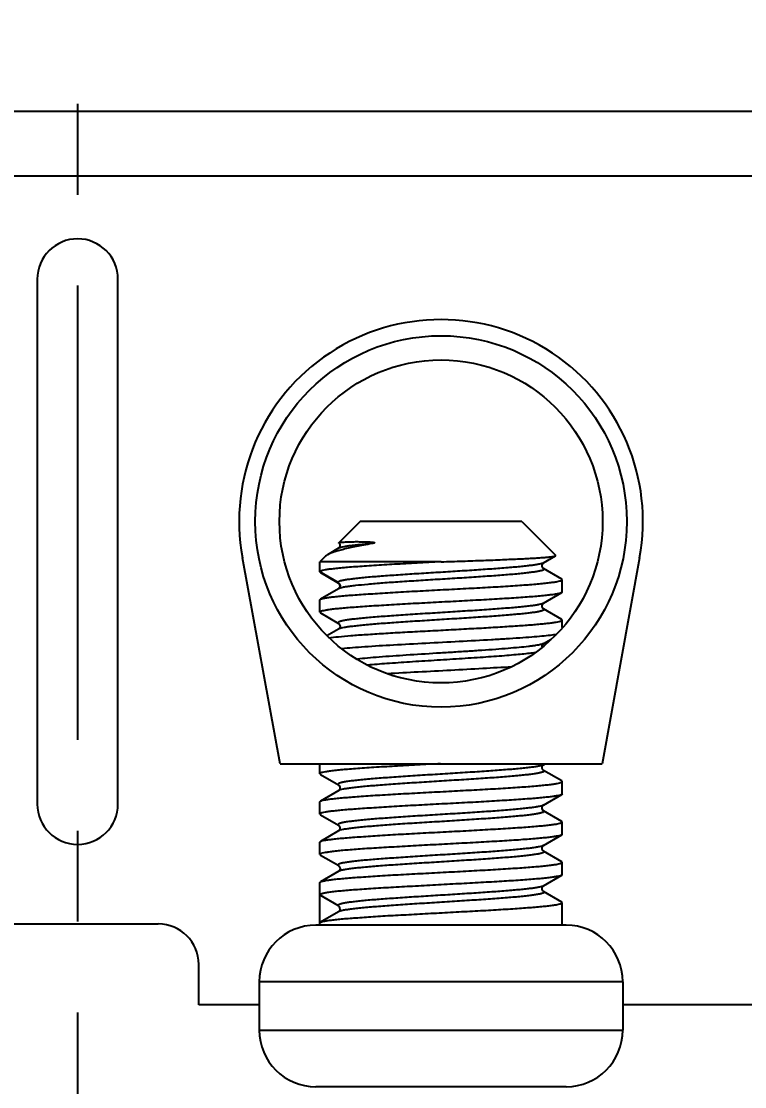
# Model space of a CAD drawing. Extents: x -144 to 4730, y -3845 to 502.
# Drawn here: x 1100.81 to 1109.76, y -3228.86 to -3215.67 of the extents above; entities that cross this region are included whole.
import ezdxf

# ---------------------------------------------------------------- set-up
doc = ezdxf.new("R2010")
doc.units = 0
doc.header["$LTSCALE"] = 15
doc.header["$MEASUREMENT"] = 0
doc.linetypes.add('CENTER', pattern=[0.6, 0.375, -0.075, 0.075, -0.075])
doc.layers.get('0').update_dxf_attribs({"linetype": 'CONTINUOUS'})
doc.layers.get('Defpoints').update_dxf_attribs({"linetype": 'CONTINUOUS'})
doc.styles.add('标准', font='arial.ttf', dxfattribs={"oblique": 5})
doc.dimstyles.new('MSTD', dxfattribs={"dimtxt": 3.2, "dimasz": 1.4, "dimexe": 0.5, "dimexo": 0.5, "dimgap": 0.5, "dimtad": 0, "dimzin": 1, "dimdsep": 46, "dimtxsty": '标准', "dimcen": 0, "dimclrd": 5, "dimclre": 5, "dimclrt": 3, "dimadec": 1, "dimazin": 2, "dimtfac": 0.5, "dimtmove": 0, "dimatfit": 3, "dimfxl": 0, "dimlwd": -1, "dimarcsym": 0})

# ---------------------------------------------------------------- blocks, each defined once
blk = doc.blocks.new('*D37')
at = {"color": 5, "lineweight": -2}
for p, q in [((1130.376, -3226.545), (1130.376, -3228.845)), ((1130.376, -3228.845), (1130.564, -3227.795)), ((1130.564, -3227.795), (1130.564, -3230.595))]:
    blk.add_line(p, q, dxfattribs=at)
at = {"layer": 'Defpoints', "color": 0}
for p in [(1101.506, -3199.728), (1130.376, -3226.045), (1130.564, -3230.595)]:
    blk.add_point(p, dxfattribs=at)
at = {"color": 3, "insert": (1130.564, -3236.667), "char_height": 3.2, "attachment_point": 5, "rotation": 90, "style": '标准'}
blk.add_mtext('28.87', dxfattribs=at)
blk = doc.blocks.new('*D38')
at = {"color": 5, "lineweight": -2}
for p, q in [((1072.636, -3228.845), (1072.531, -3226.258)), ((1072.531, -3226.258), (1072.531, -3229.058)), ((1072.636, -3226.545), (1072.636, -3228.845))]:
    blk.add_line(p, q, dxfattribs=at)
at = {"layer": 'Defpoints', "color": 0}
for p in [(1101.506, -3199.728), (1072.636, -3226.045), (1072.531, -3229.058)]:
    blk.add_point(p, dxfattribs=at)
at = {"color": 3, "insert": (1072.531, -3235.13), "char_height": 3.2, "attachment_point": 5, "rotation": 90, "style": '标准'}
blk.add_mtext('28.87', dxfattribs=at)

msp = doc.modelspace()

# ---------------------------------------------------------------- linework, layer by layer
at = {"color": 1, "linetype": 'CENTER'}
msp.add_line((1101.506, -3164.943), (1101.506, -3235.146), dxfattribs=at)
at = {"color": 4, "linetype": 'Continuous'}
for p, q in [((1130.346, -3216.786), (1072.666, -3216.786)), ((1130.346, -3217.586), (1072.666, -3217.586))]:
    msp.add_line(p, q, dxfattribs=at)
at = {"color": 7, "linetype": 'Continuous'}
for p, q in [((1101.006, -3218.863), (1101.006, -3225.363)), ((1102.006, -3225.363), (1102.006, -3218.863)), ((1105.005, -3221.863), (1104.741, -3222.127)), ((1107.005, -3221.863), (1105.005, -3221.863)), ((1107.005, -3221.863), (1107.426, -3222.284)), ((1104.742, -3222.13), (1104.741, -3222.127)), ((1104.742, -3222.13), (1104.744, -3222.132)), ((1104.737, -3222.196), (1104.598, -3222.277)), ((1104.738, -3222.196), (1104.737, -3222.196)), ((1107.424, -3222.289), (1107.426, -3222.284)), ((1104.013, -3224.863), (1103.546, -3222.313)), ((1104.573, -3222.295), (1104.505, -3222.363)), ((1106, -3222.363), (1104.505, -3222.363)), ((1104.505, -3222.488), (1104.505, -3222.363)), ((1106.005, -3222.363), (1105.999, -3222.363)), ((1107.273, -3222.376), (1107.424, -3222.289)), ((1107.273, -3222.376), (1107.273, -3222.376)), ((1108.464, -3222.313), (1107.998, -3224.863)), ((1104.73, -3222.618), (1104.505, -3222.488)), ((1104.505, -3222.488), (1104.511, -3222.495)), ((1104.511, -3222.495), (1104.737, -3222.626)), ((1107.499, -3222.577), (1107.273, -3222.446)), ((1104.73, -3222.618), (1104.737, -3222.626)), ((1104.73, -3222.618), (1104.73, -3222.618)), ((1104.737, -3222.626), (1104.742, -3222.63)), ((1104.742, -3222.63), (1104.75, -3222.641)), ((1104.75, -3222.641), (1104.755, -3222.66)), ((1104.755, -3222.661), (1104.755, -3222.662)), ((1104.755, -3222.662), (1104.755, -3222.663)), ((1107.505, -3222.584), (1107.499, -3222.577)), ((1107.505, -3222.738), (1107.505, -3222.584)), ((1104.737, -3222.696), (1104.511, -3222.827)), ((1107.273, -3222.876), (1107.499, -3222.745)), ((1107.505, -3222.738), (1107.499, -3222.745)), ((1104.505, -3222.834), (1104.511, -3222.827)), ((1104.505, -3222.988), (1104.505, -3222.834)), ((1107.499, -3223.077), (1107.273, -3222.946)), ((1104.505, -3222.988), (1104.511, -3222.995)), ((1104.511, -3222.995), (1104.737, -3223.126)), ((1107.505, -3223.084), (1107.499, -3223.077)), ((1104.737, -3223.196), (1104.593, -3223.28)), ((1104.738, -3223.195), (1104.737, -3223.196)), ((1107.505, -3223.177), (1107.505, -3223.084)), ((1107.273, -3223.376), (1107.369, -3223.321)), ((1104.013, -3224.863), (1107.998, -3224.863)), ((1104.505, -3224.988), (1104.505, -3224.863)), ((1107.273, -3224.876), (1107.295, -3224.863)), ((1107.273, -3224.876), (1107.273, -3224.876)), ((1104.505, -3224.988), (1104.511, -3224.995)), ((1104.511, -3224.995), (1104.737, -3225.126)), ((1107.499, -3225.077), (1107.273, -3224.946)), ((1107.505, -3225.084), (1107.499, -3225.077)), ((1107.505, -3225.238), (1107.505, -3225.084)), ((1104.738, -3225.196), (1104.511, -3225.327)), ((1104.738, -3225.196), (1104.737, -3225.196)), ((1107.273, -3225.376), (1107.499, -3225.245)), ((1107.505, -3225.238), (1107.499, -3225.245)), ((1104.505, -3225.334), (1104.511, -3225.327)), ((1104.505, -3225.488), (1104.505, -3225.334)), ((1107.273, -3225.376), (1107.273, -3225.376)), ((1107.499, -3225.577), (1107.273, -3225.446)), ((1104.505, -3225.488), (1104.511, -3225.495)), ((1104.511, -3225.495), (1104.737, -3225.626)), ((1107.505, -3225.584), (1107.499, -3225.577)), ((1107.505, -3225.738), (1107.505, -3225.584)), ((1104.737, -3225.696), (1104.511, -3225.827)), ((1104.738, -3225.696), (1104.737, -3225.696)), ((1104.505, -3225.834), (1104.511, -3225.827)), ((1104.505, -3225.988), (1104.505, -3225.834)), ((1107.273, -3225.876), (1107.499, -3225.745)), ((1107.505, -3225.738), (1107.499, -3225.745)), ((1107.273, -3225.876), (1107.273, -3225.876)), ((1107.499, -3226.077), (1107.273, -3225.946)), ((1107.273, -3225.946), (1107.273, -3225.946)), ((1104.505, -3225.988), (1104.511, -3225.995)), ((1104.511, -3225.995), (1104.738, -3226.126)), ((1107.505, -3226.084), (1107.499, -3226.077)), ((1107.505, -3226.238), (1107.505, -3226.084)), ((1104.738, -3226.196), (1104.511, -3226.327)), ((1104.738, -3226.196), (1104.737, -3226.196)), ((1107.505, -3226.238), (1107.499, -3226.245)), ((1104.505, -3226.334), (1104.511, -3226.327)), ((1104.505, -3226.863), (1104.505, -3226.334)), ((1107.273, -3226.376), (1107.499, -3226.245)), ((1107.273, -3226.376), (1107.273, -3226.376)), ((1104.505, -3226.488), (1104.73, -3226.618)), ((1107.499, -3226.577), (1107.273, -3226.446)), ((1107.505, -3226.584), (1107.499, -3226.577)), ((1107.505, -3226.863), (1107.505, -3226.584)), ((1104.737, -3226.696), (1104.511, -3226.827)), ((1107.555, -3226.863), (1104.455, -3226.863)), ((1104.505, -3226.834), (1104.511, -3226.827)), ((1108.255, -3227.563), (1103.755, -3227.563)), ((1103.755, -3227.563), (1103.755, -3228.163)), ((1108.255, -3227.563), (1108.255, -3228.163)), ((1103.755, -3227.848), (1103.005, -3227.848)), ((1112.755, -3227.848), (1108.255, -3227.848)), ((1103.755, -3228.163), (1108.255, -3228.163)), ((1107.555, -3228.863), (1104.455, -3228.863))]:
    msp.add_line(p, q, dxfattribs=at)
at = {"color": 1}
for p, q in [((1100.505, -3226.848), (1102.505, -3226.848)), ((1103.005, -3227.848), (1103.005, -3227.348))]:
    msp.add_line(p, q, dxfattribs=at)
at = {"color": 7, "linetype": 'Continuous'}
for points in [[(1104.744, -3222.132), (1104.753, -3222.147), (1104.754, -3222.17), (1104.746, -3222.188), (1104.739, -3222.195), (1104.738, -3222.196)], [(1107.273, -3222.446), (1107.271, -3222.445), (1107.263, -3222.437), (1107.256, -3222.417), (1107.258, -3222.395), (1107.267, -3222.382), (1107.272, -3222.377), (1107.273, -3222.376)], [(1104.755, -3222.663), (1104.75, -3222.681), (1104.742, -3222.692), (1104.738, -3222.696), (1104.737, -3222.696)], [(1107.273, -3222.946), (1107.271, -3222.945), (1107.264, -3222.937), (1107.256, -3222.919), (1107.258, -3222.896), (1107.266, -3222.882), (1107.272, -3222.877), (1107.273, -3222.876)], [(1104.737, -3223.126), (1104.738, -3223.127), (1104.743, -3223.131), (1104.752, -3223.144), (1104.755, -3223.166), (1104.748, -3223.186)], [(1104.748, -3223.186), (1104.739, -3223.195), (1104.738, -3223.195)], [(1107.256, -3223.417), (1107.258, -3223.396), (1107.267, -3223.382), (1107.272, -3223.377), (1107.273, -3223.376)], [(1107.273, -3224.946), (1107.271, -3224.945), (1107.263, -3224.937), (1107.256, -3224.918), (1107.258, -3224.896), (1107.266, -3224.882), (1107.272, -3224.877), (1107.273, -3224.876)], [(1104.737, -3225.126), (1104.738, -3225.127), (1104.746, -3225.134), (1104.754, -3225.152), (1104.753, -3225.174), (1104.745, -3225.189), (1104.739, -3225.195), (1104.738, -3225.196)], [(1107.273, -3225.446), (1107.271, -3225.445), (1107.264, -3225.438), (1107.256, -3225.42), (1107.258, -3225.397), (1107.266, -3225.382), (1107.272, -3225.377), (1107.273, -3225.376)], [(1104.737, -3225.626), (1104.738, -3225.627), (1104.744, -3225.632), (1104.753, -3225.647), (1104.754, -3225.67), (1104.746, -3225.688), (1104.739, -3225.695), (1104.738, -3225.696)], [(1107.273, -3225.946), (1107.272, -3225.945), (1107.265, -3225.939), (1107.257, -3225.922), (1107.257, -3225.9), (1107.265, -3225.883), (1107.272, -3225.877), (1107.273, -3225.876)], [(1104.737, -3226.126), (1104.738, -3226.127), (1104.744, -3226.132), (1104.752, -3226.145), (1104.755, -3226.167), (1104.747, -3226.186), (1104.739, -3226.195), (1104.738, -3226.196)], [(1107.273, -3226.446), (1107.272, -3226.445), (1107.265, -3226.439), (1107.257, -3226.422), (1107.257, -3226.399), (1107.265, -3226.383), (1107.272, -3226.377), (1107.273, -3226.376)], [(1104.755, -3226.662), (1104.753, -3226.674), (1104.745, -3226.69), (1104.738, -3226.695), (1104.737, -3226.696)]]:
    msp.add_lwpolyline(points, dxfattribs=at)
for radius in [2.3, 2]:
    msp.add_circle((1106.005, -3221.863), radius, dxfattribs=at)
for centre, radius, start, end in [((1101.506, -3218.863), 0.5, 0, 180), ((1106.005, -3221.863), 2.5, 349.6289, 190.3711), ((1104.509, -3222.488), 0.00429, 171.5457, 179.9729), ((1104.735, -3222.618), 0.00502, 173.7776, 179.6078), ((1104.705, -3222.661), 0.0499, 2.0908, 60.0617), ((1104.705, -3222.661), 0.0497, 358.0616, 7.431), ((1107.501, -3222.585), 0.00424, 351.2684, 0.6436), ((1104.509, -3222.988), 0.00433, 169.7061, 179.5995), ((1107.501, -3223.084), 0.00424, 350.8444, 0.3439), ((1104.509, -3224.988), 0.00433, 169.7063, 179.5998), ((1107.256, -3224.976), 0.0342, 57.2837, 59.7848), ((1107.501, -3225.084), 0.00424, 350.4831, 359.9572), ((1101.506, -3225.363), 0.5, 180, 0), ((1104.509, -3225.488), 0.00423, 170.3747, 179.9559), ((1107.501, -3225.584), 0.00431, 350.127, 359.9563), ((1107.255, -3225.977), 0.0357, 58.0395, 59.4298), ((1104.509, -3225.988), 0.00431, 170.5975, 180.3101), ((1107.501, -3226.084), 0.00424, 350.0869, 359.951), ((1104.705, -3226.661), 0.0502, 359.356, 59.8598), ((1107.501, -3226.584), 0.0043, 350.5614, 359.9614), ((1104.455, -3227.563), 0.7, 90, 180), ((1107.555, -3227.563), 0.7, 0, 90), ((1104.455, -3228.163), 0.7, 180, 270), ((1107.555, -3228.163), 0.7, 270, 0)]:
    msp.add_arc(centre, radius, start, end, dxfattribs=at)
at = {"color": 1}
msp.add_arc((1102.505, -3227.348), 0.5, 0, 90, dxfattribs=at)
at = {"color": 7, "linetype": 'Continuous'}
for points, start_tangent, end_tangent in [([(1105.146, -3222.138), (1104.954, -3222.174), (1104.796, -3222.209), (1104.731, -3222.227), (1104.676, -3222.244), (1104.632, -3222.26), (1104.598, -3222.277)], (-0.984674, -0.174406), (-0.864468, -0.502689)), ([(1105.146, -3222.138), (1104.99, -3222.153), (1104.925, -3222.16), (1104.868, -3222.167), (1104.82, -3222.174), (1104.783, -3222.182), (1104.755, -3222.189), (1104.745, -3222.192), (1104.737, -3222.196)], (-0.996496, -0.083642), (-0.863231, -0.504808)), ([(1104.741, -3222.127), (1104.744, -3222.125), (1104.749, -3222.124)], (0.707107, 0.707107), (0.971314, 0.237803)), ([(1104.749, -3222.124), (1104.752, -3222.123), (1104.763, -3222.121)], (0.971314, 0.237803), (0.99111, 0.133048)), ([(1104.763, -3222.121), (1104.788, -3222.119), (1104.822, -3222.117), (1104.916, -3222.114), (1104.975, -3222.113), (1105.008, -3222.114), (1105.042, -3222.114), (1105.077, -3222.115), (1105.095, -3222.116), (1105.105, -3222.116), (1105.114, -3222.117), (1105.123, -3222.117), (1105.133, -3222.118), (1105.142, -3222.118), (1105.152, -3222.119), (1105.156, -3222.12), (1105.161, -3222.121), (1105.166, -3222.121), (1105.17, -3222.122), (1105.175, -3222.123), (1105.179, -3222.124), (1105.181, -3222.125), (1105.182, -3222.127), (1105.182, -3222.128), (1105.18, -3222.129), (1105.179, -3222.13), (1105.177, -3222.131)], (0.99111, 0.133048), (-0.917301, -0.398195)), ([(1105.177, -3222.131), (1105.169, -3222.134), (1105.161, -3222.135), (1105.146, -3222.138)], (-0.917301, -0.398195), (-0.984862, -0.173338)), ([(1104.598, -3222.277), (1104.591, -3222.281), (1104.573, -3222.295)], (-0.864468, -0.502689), (-0.705646, -0.708565)), ([(1106, -3222.363), (1105.709, -3222.379), (1105.43, -3222.394), (1105.173, -3222.41), (1105.055, -3222.418), (1104.947, -3222.425), (1104.848, -3222.433), (1104.761, -3222.441), (1104.685, -3222.449), (1104.622, -3222.456), (1104.572, -3222.464), (1104.536, -3222.472), (1104.523, -3222.476), (1104.513, -3222.48), (1104.508, -3222.483), (1104.505, -3222.487)], (-0.99858, -0.053265), (-0.14675, -0.989174)), ([(1107.273, -3222.376), (1107.265, -3222.38), (1107.254, -3222.384), (1107.224, -3222.391), (1107.184, -3222.399), (1107.132, -3222.407), (1107.071, -3222.414), (1107, -3222.422), (1106.92, -3222.429), (1106.832, -3222.437), (1106.635, -3222.452), (1106.415, -3222.467), (1106.181, -3222.482), (1105.94, -3222.497), (1105.702, -3222.512), (1105.475, -3222.527), (1105.266, -3222.542), (1105.084, -3222.557), (1105.005, -3222.565), (1104.934, -3222.572), (1104.874, -3222.58), (1104.823, -3222.587), (1104.783, -3222.595), (1104.767, -3222.599), (1104.754, -3222.602), (1104.744, -3222.606), (1104.737, -3222.61), (1104.732, -3222.614), (1104.73, -3222.617)], (-0.865204, -0.50142), (-0.108267, -0.994122)), ([(1106.005, -3222.363), (1106.272, -3222.354), (1106.529, -3222.345), (1106.767, -3222.336), (1106.978, -3222.326), (1107.071, -3222.322), (1107.155, -3222.317), (1107.229, -3222.312), (1107.291, -3222.308), (1107.343, -3222.303), (1107.382, -3222.298), (1107.397, -3222.296), (1107.409, -3222.293), (1107.418, -3222.291), (1107.424, -3222.289)], (0.99943, 0.033765), (0.865553, 0.500817)), ([(1107.273, -3222.446), (1107.278, -3222.45), (1107.28, -3222.454), (1107.28, -3222.456), (1107.279, -3222.458), (1107.278, -3222.459), (1107.276, -3222.461), (1107.269, -3222.465), (1107.26, -3222.469), (1107.248, -3222.473), (1107.233, -3222.476), (1107.215, -3222.48), (1107.194, -3222.484), (1107.145, -3222.491), (1107.086, -3222.499), (1107.017, -3222.507), (1106.939, -3222.514), (1106.853, -3222.522), (1106.759, -3222.529), (1106.658, -3222.537), (1106.551, -3222.544), (1106.439, -3222.552), (1106.205, -3222.567), (1105.964, -3222.582), (1105.725, -3222.597), (1105.495, -3222.612), (1105.284, -3222.627), (1105.098, -3222.643), (1104.945, -3222.658), (1104.883, -3222.665), (1104.831, -3222.673), (1104.789, -3222.68), (1104.758, -3222.688)], (0.860084, -0.510153), (-0.95799, -0.2868)), ([(1104.511, -3222.827), (1104.52, -3222.823), (1104.531, -3222.82), (1104.564, -3222.812), (1104.61, -3222.804), (1104.669, -3222.797), (1104.74, -3222.789), (1104.822, -3222.782), (1104.915, -3222.774), (1105.017, -3222.767), (1105.248, -3222.752), (1105.507, -3222.736), (1105.783, -3222.721), (1106.067, -3222.706), (1106.349, -3222.691), (1106.619, -3222.676), (1106.867, -3222.661), (1106.979, -3222.653), (1107.083, -3222.646), (1107.177, -3222.638), (1107.261, -3222.631), (1107.333, -3222.623), (1107.393, -3222.615), (1107.441, -3222.608), (1107.476, -3222.6), (1107.488, -3222.597), (1107.497, -3222.593), (1107.503, -3222.589), (1107.505, -3222.585)], (0.86507, 0.501651), (0.151495, 0.988458)), ([(1107.499, -3222.745), (1107.491, -3222.749), (1107.479, -3222.753), (1107.446, -3222.76), (1107.4, -3222.768), (1107.342, -3222.775), (1107.271, -3222.783), (1107.189, -3222.791), (1107.096, -3222.798), (1106.994, -3222.806), (1106.763, -3222.821), (1106.504, -3222.836), (1106.228, -3222.851), (1105.944, -3222.866), (1105.662, -3222.881), (1105.392, -3222.896), (1105.144, -3222.912), (1105.032, -3222.919), (1104.928, -3222.927), (1104.834, -3222.934), (1104.75, -3222.942), (1104.678, -3222.949), (1104.617, -3222.957), (1104.57, -3222.965), (1104.535, -3222.972), (1104.522, -3222.976), (1104.513, -3222.98), (1104.508, -3222.983), (1104.505, -3222.987)], (-0.865122, -0.501561), (-0.178163, -0.984001)), ([(1104.758, -3222.688), (1104.746, -3222.692), (1104.737, -3222.696)], (-0.95799, -0.2868), (-0.865008, -0.501758)), ([(1107.273, -3222.876), (1107.265, -3222.88), (1107.253, -3222.884), (1107.222, -3222.892), (1107.179, -3222.9), (1107.124, -3222.908), (1107.059, -3222.915), (1106.983, -3222.923), (1106.899, -3222.931), (1106.805, -3222.939), (1106.596, -3222.954), (1106.364, -3222.97), (1106.119, -3222.986), (1105.869, -3223.001), (1105.624, -3223.017), (1105.507, -3223.025), (1105.394, -3223.033), (1105.287, -3223.04), (1105.188, -3223.048), (1105.096, -3223.056), (1105.012, -3223.064), (1104.939, -3223.072), (1104.875, -3223.079), (1104.823, -3223.087), (1104.801, -3223.091), (1104.782, -3223.095), (1104.765, -3223.099), (1104.752, -3223.103), (1104.742, -3223.107), (1104.735, -3223.111), (1104.733, -3223.113), (1104.731, -3223.115), (1104.73, -3223.117), (1104.73, -3223.119), (1104.732, -3223.122), (1104.737, -3223.126)], (-0.864777, -0.502156), (0.862408, -0.506213)), ([(1107.273, -3222.946), (1107.278, -3222.95), (1107.28, -3222.954), (1107.28, -3222.956), (1107.279, -3222.958), (1107.278, -3222.96), (1107.275, -3222.962), (1107.268, -3222.965), (1107.259, -3222.969), (1107.246, -3222.973), (1107.23, -3222.977), (1107.212, -3222.981), (1107.19, -3222.985), (1107.139, -3222.992), (1107.078, -3223), (1107.006, -3223.008), (1106.925, -3223.015), (1106.835, -3223.023), (1106.738, -3223.031), (1106.634, -3223.039), (1106.524, -3223.046), (1106.409, -3223.054), (1106.169, -3223.069), (1105.923, -3223.085), (1105.68, -3223.1), (1105.449, -3223.115), (1105.239, -3223.131), (1105.057, -3223.146), (1104.979, -3223.154), (1104.911, -3223.162), (1104.853, -3223.169), (1104.805, -3223.177), (1104.769, -3223.185), (1104.745, -3223.192)], (0.86036, -0.509688), (-0.924566, -0.381021)), ([(1104.617, -3223.304), (1104.734, -3223.29), (1104.889, -3223.276), (1105.077, -3223.263), (1105.291, -3223.249), (1105.527, -3223.235), (1105.776, -3223.222), (1106.033, -3223.208), (1106.288, -3223.194), (1106.536, -3223.181), (1106.767, -3223.167), (1106.977, -3223.153), (1107.071, -3223.147), (1107.157, -3223.14), (1107.235, -3223.133), (1107.304, -3223.126), (1107.364, -3223.119), (1107.413, -3223.112), (1107.452, -3223.106), (1107.481, -3223.099), (1107.491, -3223.095), (1107.498, -3223.092), (1107.503, -3223.089), (1107.505, -3223.085)], (0.990365, 0.138479), (0.158755, 0.987318)), ([(1104.745, -3223.192), (1104.743, -3223.193), (1104.737, -3223.196)], (-0.924566, -0.381021), (-0.865466, -0.500968)), ([(1107.434, -3223.263), (1107.357, -3223.274), (1107.255, -3223.285), (1107.128, -3223.296), (1106.979, -3223.307), (1106.812, -3223.318), (1106.629, -3223.329), (1106.231, -3223.351), (1105.816, -3223.373), (1105.416, -3223.395), (1105.06, -3223.417), (1104.908, -3223.428), (1104.777, -3223.439)], (-0.985118, -0.171877), (-0.995759, -0.092)), ([(1107.273, -3223.376), (1107.259, -3223.382), (1107.238, -3223.388), (1107.21, -3223.394), (1107.175, -3223.4), (1107.133, -3223.406), (1107.086, -3223.412), (1106.972, -3223.424), (1106.836, -3223.436), (1106.682, -3223.448), (1106.512, -3223.46), (1106.331, -3223.472), (1106.142, -3223.484), (1105.95, -3223.496), (1105.575, -3223.52), (1105.238, -3223.544), (1105.094, -3223.556), (1104.97, -3223.568)], (-0.86475, -0.502203), (-0.994344, -0.106204)), ([(1107.17, -3223.488), (1107.098, -3223.498), (1107.01, -3223.507), (1106.908, -3223.517), (1106.791, -3223.527), (1106.526, -3223.546), (1106.23, -3223.565), (1105.92, -3223.585), (1105.616, -3223.604), (1105.334, -3223.624), (1105.093, -3223.643)], (-0.988478, -0.151366), (-0.996037, -0.088939)), ([(1105.339, -3223.746), (1105.722, -3223.725), (1106.127, -3223.703), (1106.522, -3223.681), (1106.88, -3223.66)], (0.99825, 0.059132), (0.997873, 0.065195)), ([(1106, -3224.863), (1105.71, -3224.879), (1105.431, -3224.894), (1105.173, -3224.91), (1105.056, -3224.917), (1104.948, -3224.925), (1104.849, -3224.933), (1104.762, -3224.941), (1104.686, -3224.948), (1104.623, -3224.956), (1104.573, -3224.964), (1104.536, -3224.972), (1104.523, -3224.976), (1104.514, -3224.979), (1104.508, -3224.983), (1104.505, -3224.987)], (-0.998596, -0.052979), (-0.17816, -0.984002)), ([(1107.273, -3224.876), (1107.265, -3224.88), (1107.253, -3224.884), (1107.222, -3224.892), (1107.179, -3224.9), (1107.124, -3224.908), (1107.059, -3224.915), (1106.983, -3224.923), (1106.899, -3224.931), (1106.805, -3224.939), (1106.596, -3224.954), (1106.364, -3224.97), (1106.119, -3224.986), (1105.869, -3225.001), (1105.624, -3225.017), (1105.507, -3225.025), (1105.394, -3225.033), (1105.287, -3225.04), (1105.188, -3225.048), (1105.096, -3225.056), (1105.012, -3225.064), (1104.939, -3225.072), (1104.875, -3225.079), (1104.823, -3225.087), (1104.801, -3225.091), (1104.782, -3225.095), (1104.765, -3225.099), (1104.752, -3225.103), (1104.742, -3225.107), (1104.735, -3225.111), (1104.733, -3225.113), (1104.731, -3225.115), (1104.73, -3225.117), (1104.73, -3225.119), (1104.732, -3225.122), (1104.737, -3225.126)], (-0.864777, -0.502156), (0.862387, -0.506249)), ([(1107.274, -3224.947), (1107.277, -3224.949), (1107.279, -3224.951), (1107.28, -3224.953), (1107.28, -3224.955), (1107.278, -3224.958), (1107.274, -3224.962), (1107.266, -3224.966), (1107.256, -3224.97), (1107.242, -3224.974), (1107.225, -3224.978), (1107.206, -3224.982), (1107.184, -3224.986), (1107.13, -3224.994), (1107.066, -3225.001), (1106.992, -3225.009), (1106.908, -3225.017), (1106.816, -3225.025), (1106.717, -3225.033), (1106.61, -3225.04), (1106.497, -3225.048), (1106.38, -3225.056), (1106.136, -3225.071), (1105.887, -3225.087), (1105.642, -3225.102), (1105.411, -3225.118), (1105.304, -3225.126), (1105.203, -3225.134), (1105.11, -3225.141), (1105.026, -3225.149), (1104.951, -3225.157), (1104.886, -3225.165), (1104.831, -3225.173), (1104.788, -3225.18), (1104.757, -3225.188), (1104.746, -3225.192), (1104.738, -3225.196)], (0.840929, -0.541145), (-0.865603, -0.50073)), ([(1104.511, -3225.327), (1104.52, -3225.323), (1104.531, -3225.32), (1104.564, -3225.312), (1104.61, -3225.304), (1104.669, -3225.297), (1104.74, -3225.289), (1104.822, -3225.282), (1104.915, -3225.274), (1105.018, -3225.267), (1105.249, -3225.251), (1105.507, -3225.236), (1105.783, -3225.221), (1106.067, -3225.206), (1106.349, -3225.191), (1106.619, -3225.176), (1106.867, -3225.161), (1106.979, -3225.153), (1107.083, -3225.146), (1107.177, -3225.138), (1107.261, -3225.13), (1107.333, -3225.123), (1107.393, -3225.115), (1107.441, -3225.108), (1107.476, -3225.1), (1107.488, -3225.096), (1107.497, -3225.093), (1107.503, -3225.089), (1107.505, -3225.085)], (0.865202, 0.501423), (0.164881, 0.986313)), ([(1107.499, -3225.245), (1107.491, -3225.249), (1107.479, -3225.253), (1107.446, -3225.26), (1107.4, -3225.268), (1107.341, -3225.276), (1107.27, -3225.283), (1107.188, -3225.291), (1107.096, -3225.298), (1106.993, -3225.306), (1106.762, -3225.321), (1106.504, -3225.336), (1106.227, -3225.351), (1105.943, -3225.366), (1105.661, -3225.381), (1105.391, -3225.397), (1105.144, -3225.412), (1105.031, -3225.419), (1104.927, -3225.427), (1104.833, -3225.434), (1104.75, -3225.442), (1104.677, -3225.449), (1104.617, -3225.457), (1104.569, -3225.465), (1104.535, -3225.472), (1104.522, -3225.476), (1104.513, -3225.48), (1104.507, -3225.483), (1104.505, -3225.487)], (-0.865082, -0.501631), (-0.166741, -0.986001)), ([(1107.273, -3225.376), (1107.265, -3225.38), (1107.253, -3225.384), (1107.222, -3225.392), (1107.178, -3225.4), (1107.124, -3225.408), (1107.058, -3225.415), (1106.983, -3225.423), (1106.898, -3225.431), (1106.805, -3225.439), (1106.596, -3225.455), (1106.364, -3225.47), (1106.118, -3225.486), (1105.868, -3225.501), (1105.624, -3225.517), (1105.506, -3225.525), (1105.394, -3225.533), (1105.287, -3225.54), (1105.187, -3225.548), (1105.095, -3225.556), (1105.012, -3225.564), (1104.939, -3225.572), (1104.875, -3225.579), (1104.823, -3225.587), (1104.801, -3225.591), (1104.782, -3225.595), (1104.766, -3225.599), (1104.752, -3225.603), (1104.742, -3225.607), (1104.735, -3225.611), (1104.733, -3225.613), (1104.731, -3225.615), (1104.73, -3225.617), (1104.73, -3225.619), (1104.732, -3225.622), (1104.737, -3225.626)], (-0.86475, -0.502203), (0.864518, -0.502601)), ([(1107.273, -3225.446), (1107.278, -3225.45), (1107.28, -3225.454), (1107.28, -3225.456), (1107.279, -3225.458), (1107.278, -3225.46), (1107.275, -3225.462), (1107.268, -3225.466), (1107.258, -3225.469), (1107.244, -3225.473), (1107.228, -3225.477), (1107.209, -3225.481), (1107.187, -3225.485), (1107.135, -3225.493), (1107.072, -3225.501), (1106.998, -3225.509), (1106.915, -3225.516), (1106.823, -3225.524), (1106.723, -3225.532), (1106.616, -3225.54), (1106.504, -3225.548), (1106.386, -3225.555), (1106.141, -3225.571), (1105.891, -3225.587), (1105.646, -3225.602), (1105.414, -3225.618), (1105.205, -3225.634), (1105.027, -3225.649), (1104.951, -3225.657), (1104.886, -3225.665), (1104.832, -3225.672), (1104.788, -3225.68), (1104.757, -3225.688), (1104.745, -3225.692), (1104.737, -3225.696)], (0.863333, -0.504635), (-0.863722, -0.503968)), ([(1104.511, -3225.827), (1104.52, -3225.823), (1104.531, -3225.82), (1104.564, -3225.812), (1104.61, -3225.804), (1104.669, -3225.797), (1104.739, -3225.789), (1104.821, -3225.782), (1104.914, -3225.774), (1105.017, -3225.767), (1105.248, -3225.752), (1105.506, -3225.736), (1105.782, -3225.721), (1106.067, -3225.706), (1106.349, -3225.691), (1106.618, -3225.676), (1106.866, -3225.661), (1106.979, -3225.653), (1107.082, -3225.646), (1107.177, -3225.638), (1107.26, -3225.631), (1107.333, -3225.623), (1107.393, -3225.615), (1107.441, -3225.608), (1107.475, -3225.6), (1107.488, -3225.596), (1107.497, -3225.593), (1107.503, -3225.589), (1107.505, -3225.585)], (0.863345, 0.504613), (0.171025, 0.985267)), ([(1107.499, -3225.745), (1107.491, -3225.749), (1107.479, -3225.753), (1107.446, -3225.76), (1107.4, -3225.768), (1107.341, -3225.776), (1107.27, -3225.783), (1107.188, -3225.791), (1107.095, -3225.798), (1106.993, -3225.806), (1106.762, -3225.821), (1106.503, -3225.836), (1106.227, -3225.851), (1105.943, -3225.866), (1105.661, -3225.881), (1105.391, -3225.897), (1105.144, -3225.912), (1105.031, -3225.919), (1104.928, -3225.927), (1104.833, -3225.934), (1104.75, -3225.942), (1104.678, -3225.949), (1104.617, -3225.957), (1104.57, -3225.965), (1104.535, -3225.972), (1104.522, -3225.976), (1104.513, -3225.98), (1104.508, -3225.983), (1104.505, -3225.987)], (-0.86511, -0.501582), (-0.162962, -0.986632)), ([(1107.273, -3225.876), (1107.265, -3225.88), (1107.253, -3225.884), (1107.222, -3225.892), (1107.178, -3225.9), (1107.124, -3225.908), (1107.058, -3225.915), (1106.983, -3225.923), (1106.898, -3225.931), (1106.805, -3225.939), (1106.596, -3225.955), (1106.364, -3225.97), (1106.118, -3225.986), (1105.868, -3226.001), (1105.624, -3226.017), (1105.506, -3226.025), (1105.394, -3226.033), (1105.287, -3226.04), (1105.187, -3226.048), (1105.095, -3226.056), (1105.012, -3226.064), (1104.939, -3226.072), (1104.875, -3226.079), (1104.823, -3226.087), (1104.801, -3226.091), (1104.782, -3226.095), (1104.765, -3226.099), (1104.752, -3226.103), (1104.742, -3226.107), (1104.735, -3226.111), (1104.733, -3226.113), (1104.731, -3226.115), (1104.73, -3226.117), (1104.73, -3226.119), (1104.732, -3226.122), (1104.737, -3226.126)], (-0.864764, -0.502178), (0.862654, -0.505795)), ([(1107.274, -3225.946), (1107.278, -3225.95), (1107.28, -3225.954), (1107.279, -3225.958), (1107.277, -3225.96), (1107.274, -3225.962), (1107.267, -3225.966), (1107.256, -3225.97), (1107.243, -3225.974), (1107.226, -3225.978), (1107.207, -3225.982), (1107.185, -3225.985), (1107.132, -3225.993), (1107.068, -3226.001), (1106.994, -3226.009), (1106.911, -3226.017), (1106.818, -3226.025), (1106.718, -3226.032), (1106.612, -3226.04), (1106.499, -3226.048), (1106.382, -3226.056), (1106.138, -3226.071), (1105.888, -3226.087), (1105.644, -3226.102), (1105.413, -3226.118), (1105.204, -3226.133), (1105.111, -3226.141), (1105.026, -3226.149), (1104.951, -3226.157), (1104.886, -3226.165), (1104.832, -3226.172), (1104.789, -3226.18), (1104.757, -3226.188), (1104.746, -3226.192), (1104.738, -3226.196)], (0.848286, -0.529539), (-0.865594, -0.500746)), ([(1104.511, -3226.327), (1104.52, -3226.323), (1104.531, -3226.32), (1104.564, -3226.312), (1104.611, -3226.304), (1104.669, -3226.297), (1104.74, -3226.289), (1104.822, -3226.282), (1104.915, -3226.274), (1105.018, -3226.267), (1105.249, -3226.251), (1105.507, -3226.236), (1105.783, -3226.221), (1106.067, -3226.206), (1106.349, -3226.191), (1106.619, -3226.176), (1106.866, -3226.161), (1106.979, -3226.153), (1107.083, -3226.146), (1107.177, -3226.138), (1107.26, -3226.131), (1107.333, -3226.123), (1107.393, -3226.115), (1107.441, -3226.108), (1107.475, -3226.1), (1107.488, -3226.096), (1107.497, -3226.093), (1107.503, -3226.089), (1107.505, -3226.085)], (0.866155, 0.499775), (0.171627, 0.985162)), ([(1107.499, -3226.245), (1107.491, -3226.249), (1107.479, -3226.253), (1107.446, -3226.26), (1107.4, -3226.268), (1107.341, -3226.276), (1107.27, -3226.283), (1107.187, -3226.291), (1107.094, -3226.298), (1106.991, -3226.306), (1106.759, -3226.321), (1106.499, -3226.336), (1106.222, -3226.351), (1105.937, -3226.367), (1105.654, -3226.382), (1105.384, -3226.397), (1105.137, -3226.412), (1105.024, -3226.42), (1104.921, -3226.427), (1104.827, -3226.435), (1104.744, -3226.442), (1104.672, -3226.45), (1104.613, -3226.458), (1104.588, -3226.461), (1104.566, -3226.465), (1104.548, -3226.469), (1104.532, -3226.473), (1104.52, -3226.477), (1104.512, -3226.48), (1104.509, -3226.482), (1104.507, -3226.484), (1104.505, -3226.488)], (-0.865104, -0.501592), (-0.010829, -0.999941)), ([(1107.273, -3226.376), (1107.265, -3226.38), (1107.254, -3226.384), (1107.224, -3226.391), (1107.184, -3226.399), (1107.132, -3226.407), (1107.071, -3226.414), (1107, -3226.422), (1106.92, -3226.429), (1106.831, -3226.437), (1106.633, -3226.452), (1106.413, -3226.467), (1106.178, -3226.482), (1105.937, -3226.497), (1105.698, -3226.512), (1105.47, -3226.527), (1105.262, -3226.542), (1105.08, -3226.557), (1105.001, -3226.565), (1104.931, -3226.573), (1104.871, -3226.58), (1104.821, -3226.588), (1104.8, -3226.591), (1104.781, -3226.595), (1104.766, -3226.599), (1104.753, -3226.603), (1104.743, -3226.607), (1104.736, -3226.61), (1104.73, -3226.618)], (-0.864767, -0.502173), (-0.009177, -0.999958)), ([(1107.273, -3226.446), (1107.278, -3226.45), (1107.28, -3226.454), (1107.28, -3226.456), (1107.279, -3226.458), (1107.278, -3226.46), (1107.275, -3226.462), (1107.268, -3226.466), (1107.258, -3226.469), (1107.245, -3226.473), (1107.229, -3226.477), (1107.21, -3226.481), (1107.188, -3226.485), (1107.135, -3226.493), (1107.072, -3226.501), (1106.998, -3226.509), (1106.915, -3226.516), (1106.823, -3226.524), (1106.723, -3226.532), (1106.617, -3226.54), (1106.504, -3226.548), (1106.387, -3226.555), (1106.142, -3226.571), (1105.892, -3226.587), (1105.646, -3226.602), (1105.415, -3226.618), (1105.206, -3226.634), (1105.027, -3226.649), (1104.952, -3226.657), (1104.886, -3226.665), (1104.832, -3226.673), (1104.788, -3226.68), (1104.757, -3226.688), (1104.746, -3226.692), (1104.737, -3226.696)], (0.863553, -0.504258), (-0.865038, -0.501706)), ([(1104.525, -3226.821), (1104.538, -3226.817), (1104.555, -3226.813), (1104.574, -3226.81), (1104.596, -3226.807), (1104.65, -3226.799), (1104.715, -3226.792), (1104.792, -3226.784), (1104.879, -3226.777), (1104.975, -3226.77), (1105.081, -3226.762), (1105.194, -3226.755), (1105.314, -3226.747), (1105.572, -3226.733), (1105.844, -3226.718), (1106.122, -3226.703), (1106.396, -3226.688), (1106.656, -3226.674), (1106.894, -3226.659), (1107.002, -3226.652), (1107.102, -3226.644), (1107.192, -3226.637), (1107.272, -3226.629), (1107.341, -3226.622), (1107.398, -3226.615), (1107.444, -3226.607), (1107.477, -3226.6), (1107.489, -3226.596), (1107.497, -3226.593), (1107.503, -3226.589), (1107.505, -3226.585)], (0.901384, 0.433021), (0.163598, 0.986527)), ([(1104.511, -3226.831), (1104.514, -3226.828), (1104.525, -3226.821)], (0.766118, 0.6427), (0.901384, 0.433021))]:
    msp.add_spline(points, degree=3, dxfattribs=dict(at, start_tangent=start_tangent, end_tangent=end_tangent))

# ---------------------------------------------------------------- dimensions: what is measured, and where the dimension line sits
for feature_location, offset, picture, middle in [((1072.636, -3226.045), (-0.105, -3.014), '*D38', (1072.531, -3235.13)), ((1130.376, -3226.045), (0.188, -4.55), '*D37', (1130.564, -3236.667))]:
    dim = msp.add_ordinate_dim(feature_location=feature_location, offset=offset, dtype=1, origin=(1101.506, -3199.728), dimstyle='MSTD')
    dim.commit()
    dim.dimension.update_dxf_attribs({"geometry": picture, "text_midpoint": middle})

doc.saveas('drawing.dxf')
